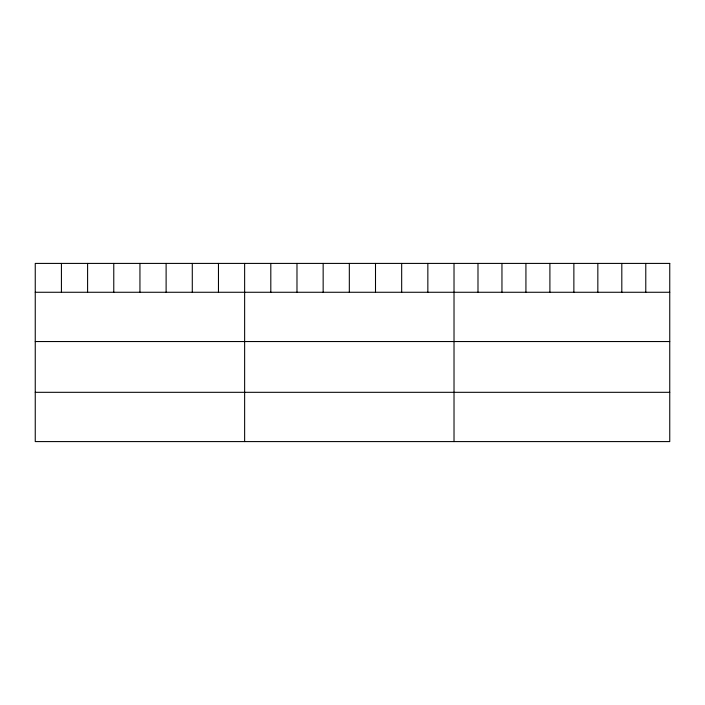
<?xml version="1.0" encoding="UTF-8"?>
<svg xmlns="http://www.w3.org/2000/svg" width="705" height="705" viewBox="0 0 705 705"><rect width="100%" height="100%" fill="white"/><g stroke="black" fill="none" stroke-linecap="round" stroke-linejoin="round"><path stroke-width="1.06" d="M35.25 292.267L669.75 292.267M35.25 341.546L669.75 341.546M35.25 392.315L669.75 392.315M645.78 263.414L645.78 292.267M621.81 263.414L621.81 292.267M597.84 263.414L597.84 292.267M573.87 263.414L573.87 292.267M549.9 263.414L549.9 292.267M525.93 263.414L525.93 292.267M501.96 263.414L501.96 292.267M477.99 263.414L477.99 292.267M454.02 263.414L454.02 441.586M427.847 263.414L427.847 292.267M401.674 263.414L401.674 292.267M375.501 263.414L375.501 292.267M349.327 263.414L349.327 292.267M323.154 263.414L323.154 292.267M296.981 263.414L296.981 292.267M270.808 263.414L270.808 292.267M244.635 263.414L244.635 441.586M218.462 263.414L218.462 292.267M192.289 263.414L192.289 292.267M166.116 263.414L166.116 292.267M139.942 263.414L139.942 292.267M113.769 263.414L113.769 292.267M87.596 263.414L87.596 292.267M61.423 263.414L61.423 292.267M669.75 263.414L35.25 263.414L35.25 441.586L669.75 441.586L669.75 263.414"/></g></svg>
